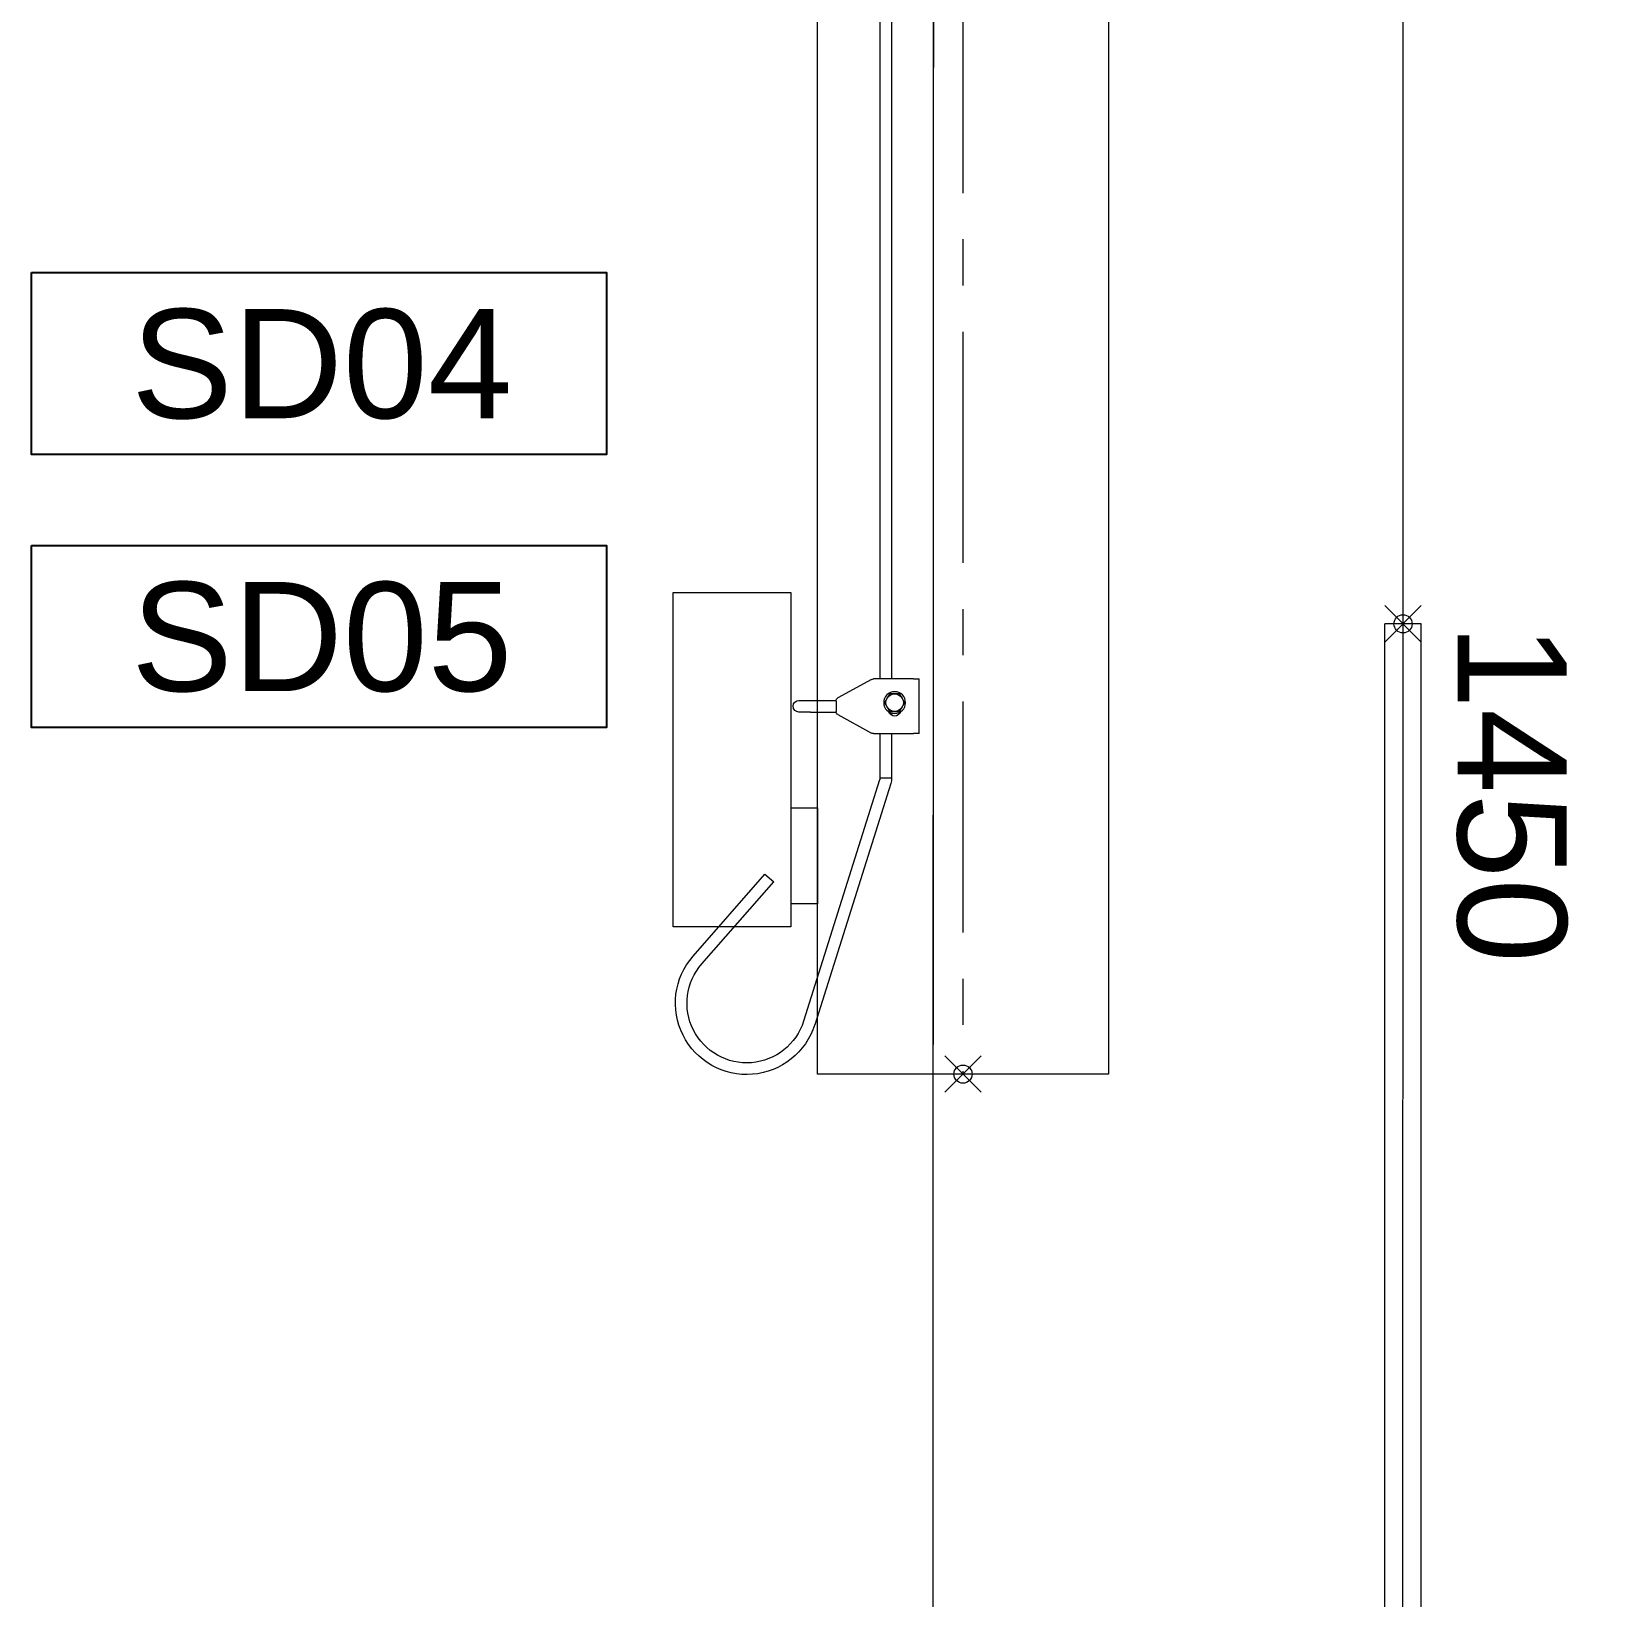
# Model space of a CAD drawing. Extents: x -3873 to 164127, y 7129 to 96529.
# Drawn here: x 82487 to 84643, y 59018 to 61170 of the extents above; entities that cross this region are included whole.
import ezdxf
from ezdxf.enums import TextEntityAlignment as Align

# ---------------------------------------------------------------- set-up
doc = ezdxf.new("R2010")
doc.units = 0
doc.header["$PDMODE"] = 35
doc.header["$PDSIZE"] = 25
doc.linetypes.add('CENTER', pattern=[50.8, 31.75, -6.35, 6.35, -6.35])
doc.layers.get('0').update_dxf_attribs({"linetype": 'CONTINUOUS'})
for name, color, linetype in [('KROMEKA', 1, 'CONTINUOUS'), ('LAYOUT', 90, 'CONTINUOUS'), ('MC_1_2_025', 2, 'CONTINUOUS')]:
    doc.layers.add(name, color=color, linetype=linetype)
doc.layers.add('LAYOUT Kromeka', color=1, linetype='CONTINUOUS', lineweight=5)
doc.styles.add('015_100', font='arial.ttf', dxfattribs={"height": 150})
doc.styles.add('MEYN_DIM', font='arial.ttf')

# ---------------------------------------------------------------- blocks, each defined once
blk = doc.blocks.new('g-sd-01-10-asma-kilavuzu')
for p, q in [((4945.8, 3879.9), (5020.8, 3879.9)), ((4945.8, 3879.9), (4945.8, 3872.5)), ((5020.8, 3872.5), (5020.8, 3879.9)), ((4945.8, 3817.2), (4945.8, 3872.5)), ((5020.8, 3872.5), (5020.8, 3817.2)), ((4877.3, 3841.1), (4545.8, 3736.6)), ((4884.5, 3842.2), (4884.5, 3826.2)), ((4884.5, 3842.2), (4884.5, 3826.2)), ((4945.8, 3842.2), (4884.5, 3842.2)), ((4973.8, 3842.2), (4970.9, 3842.2)), ((6065.8, 3842.2), (5020.8, 3842.2)), ((4882.1, 3825.8), (4550.6, 3721.3)), ((4945.8, 3826.2), (4884.5, 3826.2)), ((6065.8, 3826.2), (5020.8, 3826.2)), ((4971.8, 3768.5), (4946.4, 3814.8)), ((5020.1, 3814.8), (4994.7, 3768.5)), ((4975.3, 3730.9), (4975.3, 3766)), ((4990.3, 3765.9), (4976.2, 3765.9)), ((4991.3, 3730.9), (4991.3, 3766)), ((4975.3, 3730.9), (4975.3, 3714.9)), ((4991.3, 3714.9), (4991.3, 3730.9)), ((4629.3, 3581.4), (4742.1, 3680.3)), ((4639.9, 3569.4), (4752.7, 3668.2)), ((4752.7, 3668.2), (4742.1, 3680.3))]:
    blk.add_line(p, q)
blk.add_circle((4988.3, 3846.4), 15)
for centre, radius, start, end in [((4988.3, 3846.4), 12, 60, 120), ((4884.5, 3818.2), 24, 90, 107.5), ((4978.3, 3846.4), 8.5, 108.077, 251.923), ((4988.3, 3846.4), 12, 120, 180), ((4988.3, 3846.4), 12, 180, 240), ((4988.3, 3846.4), 12, 0, 60), ((4988.3, 3846.4), 12, 300, 0), ((4884.5, 3818.2), 8, 90, 107.5), ((4950.8, 3817.2), 5, 180, 208.8108), ((4988.3, 3846.4), 12, 240, 300), ((5015.8, 3817.2), 5, 331.1892, 0), ((4976.2, 3770.9), 5, 208.8108, 270), ((4990.3, 3770.9), 5, 270, 331.1892), ((4575.3, 3643.1), 98, 107.5, 311.2183), ((4575.3, 3643.1), 82, 107.5, 311.2183), ((4983.3, 3714.9), 8, 180, 0)]:
    blk.add_arc(centre, radius, start, end)
for points in [[(4982.3, 3856.8), (4985, 3858.4), (4988.3, 3860.2)], [(4988.3, 3860.2), (4991.5, 3858.4), (4994.3, 3856.8)], [(4976.3, 3853.3), (4979.5, 3855.2), (4982.3, 3856.8)], [(4976.3, 3846.4), (4976.3, 3849.6), (4976.3, 3853.3)], [(4976.3, 3839.5), (4976.3, 3843.2), (4976.3, 3846.4)], [(4982.3, 3836), (4979.5, 3837.6), (4976.3, 3839.5)], [(4994.3, 3856.8), (4997, 3855.2), (5000.3, 3853.3)], [(5000.3, 3839.5), (4997, 3837.6), (4994.3, 3836)], [(5000.3, 3853.3), (5000.3, 3849.6), (5000.3, 3846.4)], [(5000.3, 3846.4), (5000.3, 3843.2), (5000.3, 3839.5)], [(4988.3, 3832.5), (4985, 3834.4), (4982.3, 3836)], [(4994.3, 3836), (4991.5, 3834.4), (4988.3, 3832.5)]]:
    blk.add_rational_spline(points, [1, 1.0379548493, 1], degree=2)
blk = doc.blocks.new('*U377')
at = {"ltscale": 10}
for p, q in [((5734, 136.5), (5866, 136.5)), ((6100, 100), (0, 100)), ((6100, -300), (6100, 100)), ((0, -300), (6100, -300))]:
    blk.add_line(p, q, dxfattribs=at)
blk.add_lwpolyline([(5897.5, 136.5), (5897.5, 298.5), (5438.5, 298.5), (5438.5, 136.5), (5734, 136.5), (5734, 100), (5866, 100), (5866, 136.5), (5897.5, 136.5)], dxfattribs=at)
at = {"color": 4, "linetype": 'CENTER', "ltscale": 10}
blk.add_lwpolyline([(0, -100), (6100, -100)], dxfattribs=at)
at = {"color": 5, "ltscale": 10}
blk.add_point((6100, -100), dxfattribs=at)
blk = doc.blocks.new('_KROMEKA_POSNR')
at = {"layer": 'KROMEKA', "linetype": 'Continuous'}
blk.add_lwpolyline([(-3.992, -1.25), (3.912, -1.25), (3.912, 1.25), (-3.992, 1.25)], close=True, dxfattribs=at)
at = {"layer": 'KROMEKA', "linetype": 'Continuous', "style": '015_100'}
blk.add_attdef('POSNR', text='', height=1.5, dxfattribs=at).set_placement((0, 0), align=Align.MIDDLE)
blk = doc.blocks.new('updown_2000_2000_700_2700')
at = {"linetype": 'Continuous'}
for p, q in [((0, 25), (0, -25)), ((2700, 25), (0, 25)), ((2700, -25), (0, -25))]:
    blk.add_line(p, q, dxfattribs=at)
blk.add_point((0, 0), dxfattribs=at)
at = {"linetype": 'Continuous', "style": 'MEYN_DIM', "flags": 4}
blk.add_attdef('000', text='', height=150, dxfattribs=at).set_placement((0, 225), align=Align.TOP_LEFT)
blk.add_attdef('000', text='', height=150, dxfattribs=at).set_placement((2675, 225), align=Align.TOP_RIGHT)
at = {"linetype": 'Continuous', "style": '015_100', "flags": 9}
blk.add_attdef('BLOCK', (-1350, 0), '', height=150, dxfattribs=at)

msp = doc.modelspace()

# ---------------------------------------------------------------- linework, layer by layer
at = {"layer": 'LAYOUT Kromeka', "ltscale": 20}
for p, q in [((83727.6, 63130.5, -15419959.7), (83722, 47023.6, -15419959.7)), ((84372.6, 60367.8, -15419981.6), (84372.6, 63130.5, -15419981.6))]:
    msp.add_line(p, q, dxfattribs=at)
at = {"layer": 'LAYOUT Kromeka', "elevation": -15419959.7}
msp.add_lwpolyline([(83727.6, 63133.9), (83722, 47023.6, 0.412929), (84124.9, 46618.6), (85259.1, 46618.6, 0.415704), (85662.1, 47023.6), (85662.1, 60626.6), (85662.1, 60701.8, 1), (85017.1, 60701.8), (85017.1, 60331.8), (85017.1, 56376, -1), (84371.2, 56376), (84372.6, 60367.8), (84372.6, 63130.5)], format="xyb", dxfattribs=at)

# ---------------------------------------------------------------- block references
at = {"layer": 'LAYOUT Kromeka', "xscale": -1}
for name, p, rotation in [('*U377', (83667.7, 65837.1), 90), ('g-sd-01-10-asma-kilavuzu', (79827.4, 55259.2), 270)]:
    msp.add_blockref(name, p, dxfattribs=dict(at, rotation=rotation))
at = {"layer": 'LAYOUT Kromeka', "ltscale": 20}
ref = msp.add_blockref('updown_2000_2000_700_2700', (84372.6, 60355.7, -15419959.7), dxfattribs=dict(at, rotation=270))
ref.add_attrib('000', '1450', dxfattribs={"layer": 'LAYOUT', "color": 4, "linetype": 'Continuous', "ltscale": 20, "height": 150, "rotation": 270, "style": 'MEYN_DIM'}).set_placement((84597.6, 60355.7, -15419959.7), align=Align.TOP_LEFT)
at = {"layer": 'MC_1_2_025', "color": 6, "ltscale": 20}
ref = msp.add_blockref('_KROMEKA_POSNR', (82886.5, 60713.3), dxfattribs=dict(at, xscale=-100, yscale=100, zscale=100, rotation=180))
ref.add_attrib('POSNR', 'SD04', dxfattribs={"layer": 'KROMEKA', "linetype": 'Continuous', "height": 150, "style": '015_100'}).set_placement((82886.5, 60713.3), align=Align.MIDDLE)
ref = msp.add_blockref('_KROMEKA_POSNR', (82886.5, 60338.3), dxfattribs=dict(at, xscale=-100, yscale=100, zscale=100, rotation=180))
ref.add_attrib('POSNR', 'SD05', dxfattribs={"layer": 'KROMEKA', "linetype": 'Continuous', "height": 150, "style": '015_100'}).set_placement((82886.5, 60338.3), align=Align.MIDDLE)

doc.saveas('drawing.dxf')
